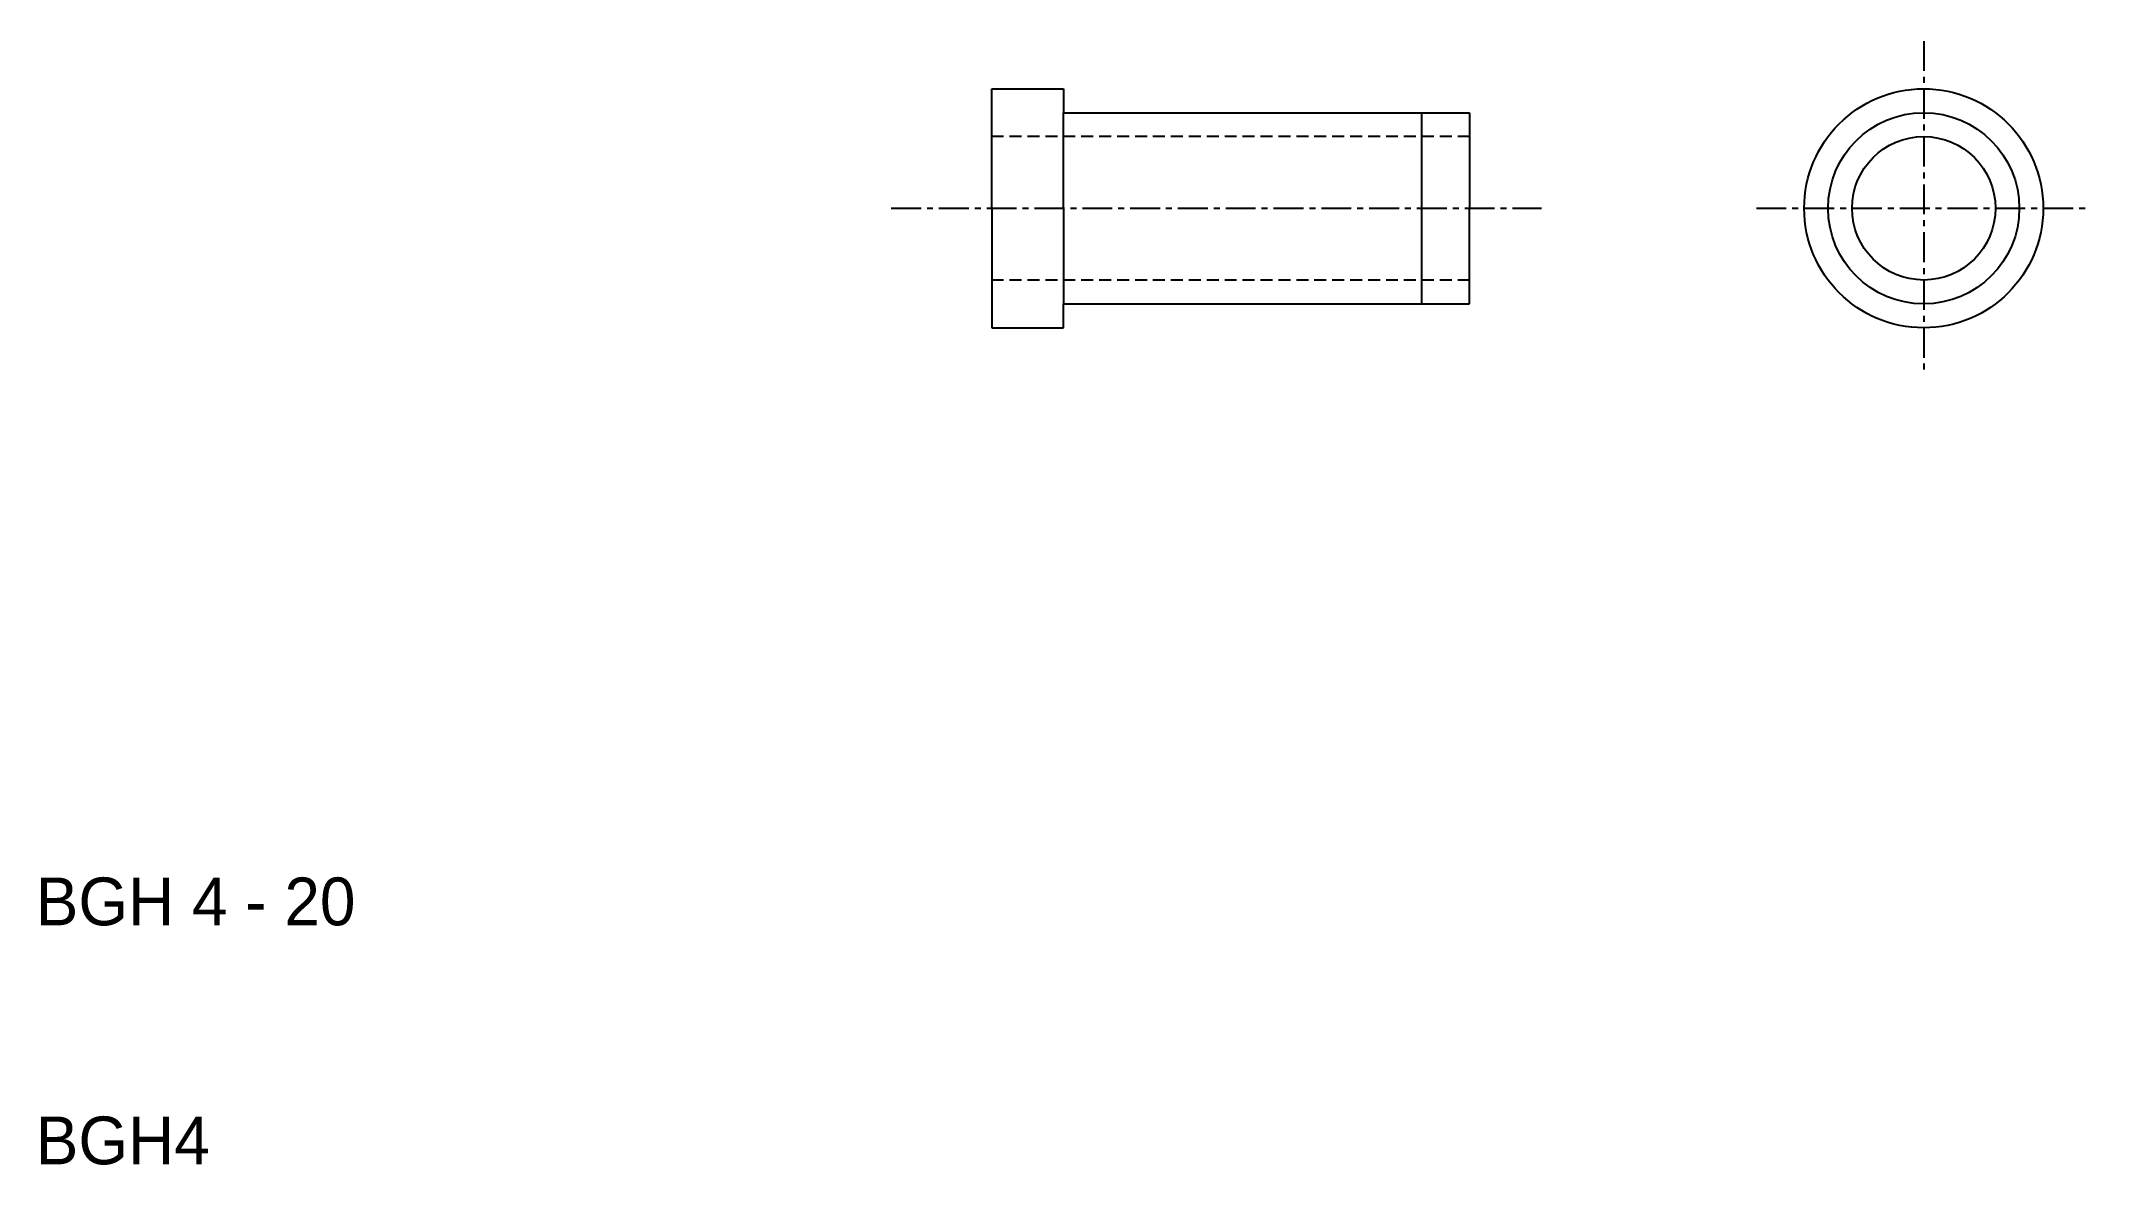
# Model space of a CAD drawing. Extents: x 10.2 to 96, y 10 to 57.
import ezdxf

# ---------------------------------------------------------------- set-up
doc = ezdxf.new("R2010")
doc.units = 0
doc.linetypes.add('CENTER', pattern=[2, 1.25, -0.25, 0.25, -0.25])
doc.linetypes.add('DASHED', pattern=[0.75, 0.5, -0.25])
doc.layers.get('0').update_dxf_attribs({"linetype": 'CONTINUOUS'})
doc.layers.add('CENTER', color=1, linetype='CENTER')

msp = doc.modelspace()

# ---------------------------------------------------------------- linework, layer by layer
at = {"color": 7, "linetype": 'CONTINUOUS'}
for p, q in [((50, 55), (53, 55)), ((50, 50), (50, 55)), ((53, 55), (53, 54)), ((53, 54), (70, 54)), ((53, 50), (53, 54)), ((68, 46), (68, 54)), ((70, 54), (70, 50)), ((50, 50), (50, 45)), ((53, 50), (53, 46)), ((70, 46), (70, 50)), ((53, 46), (70, 46)), ((53, 45), (53, 46)), ((50, 45), (53, 45))]:
    msp.add_line(p, q, dxfattribs=at)
at = {"color": 3, "linetype": 'DASHED'}
for p, q in [((70, 53), (50, 53)), ((70, 47), (50, 47))]:
    msp.add_line(p, q, dxfattribs=at)
at = {"color": 7, "linetype": 'CONTINUOUS'}
for radius in [5, 4, 3]:
    msp.add_circle((89, 50), radius, dxfattribs=at)
at = {"layer": 'CENTER', "color": 1, "linetype": 'CENTER'}
for p, q in [((89, 57), (89, 43)), ((45.794, 50), (73, 50)), ((82, 50), (96, 50))]:
    msp.add_line(p, q, dxfattribs=at)

# ---------------------------------------------------------------- texts
at = {"color": 7, "linetype": 'CONTINUOUS'}
for s, p in [('BGH 4 - 20', (10, 20)), ('BGH4', (10, 10))]:
    msp.add_text(s, height=2, dxfattribs=at).set_placement(p)

doc.saveas('drawing.dxf')
